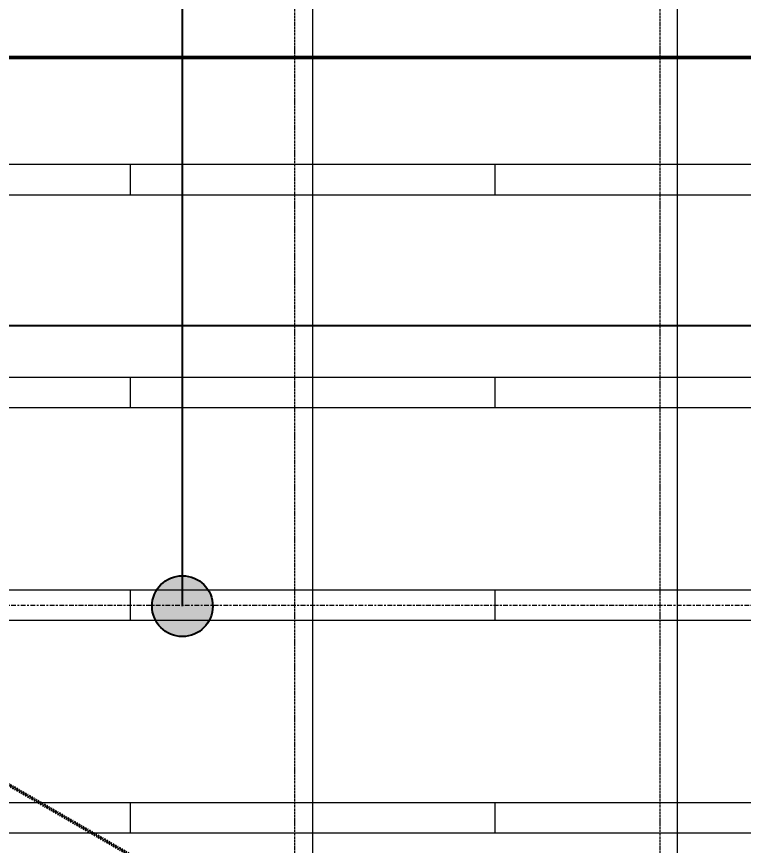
# Model space of a CAD drawing. Header units: millimetres. Extents: x -187664 to 435448, y -313239 to 299894.
# Drawn here: x 112252 to 114644, y -293737 to -291010 of the extents above; entities that cross this region are included whole.
import ezdxf

# ---------------------------------------------------------------- set-up
doc = ezdxf.new("R2010")
doc.units = ezdxf.units.MM
for name, pattern in [('Centre', [31.75, 6.35, -4.7625, 15.875, -4.7625]), ('DPA_Grid _ Level 100', [10, 5.5, -1.6, 1.3, -1.6]), ('DPA_Hidden 50', [3, 2, -1])]:
    doc.linetypes.add(name, pattern=pattern)
for name, color, linetype, lineweight in [('A-ANNO-DIMS', 1, 'Continuous', 9), ('A-ANNO-SYMB', 3, 'Continuous', 9), ('A-DETL-GENF', 2, 'Continuous', 35), ('A-FLOR-LEVL', 3, 'Continuous', 35), ('A-ROOM-IDEN', 3, 'Continuous', 25), ('A-WALL-PATT', 1, 'Continuous', 35), ('S-GRID', 1, 'Continuous', 0)]:
    doc.layers.add(name, color=color, linetype=linetype, lineweight=lineweight)
doc.styles.add('Arial_2', font='arial.ttf', dxfattribs={"height": 300})
doc.dimstyles.new('DPA-DIM-3_0_T-T', dxfattribs={"dimscale": 304.8, "dimtxt": 306.07782, "dimasz": 0.656168, "dimexe": 0.656168, "dimexo": 0.0625, "dimgap": 0.164042, "dimtad": 1, "dimdec": 0, "dimzin": 0, "dimdsep": 46, "dimtxsty": 'Arial_2', "dimblk1": 'OBLIQUE', "dimblk2": 'OBLIQUE', "dimsah": 1, "dimcen": 0.09, "dimdle": 0.656168, "dimadec": 8, "dimazin": 0, "dimtfac": 1, "dimtdec": 4, "dimtix": 1, "dimtmove": 0, "dimatfit": 3, "dimfxl": 1.312336, "dimfxlon": 1, "dimtvp": 1, "dimtolj": 1, "dimtzin": 0, "dimarcsym": 2})

# ---------------------------------------------------------------- blocks, each defined once
blk = doc.blocks.new('DPA_AN_Callout - DPA_AN_Callout-15644033-2120-01 ENTRANCE 1 SECTION A')
at = {"layer": 'A-DETL-GENF', "linetype": 'DPA_Hidden 50', "lineweight": 50}
blk.add_line((-866635.9, 105302.7), (-871257.4, 105302.7), dxfattribs=at)
blk = doc.blocks.new('_Oblique')
at = {"color": 0, "linetype": 'ByBlock', "lineweight": -2}
blk.add_line((-0.5, -0.5), (0.5, 0.5), dxfattribs=at)
blk = doc.blocks.new('*D3765')
at = {"layer": 'A-ANNO-DIMS', "color": 0, "lineweight": -2, "transparency": 16777216}
for p, q in [((98407.9, -291645.4), (98407.9, -292226.3)), ((116917.9, -292059.9), (116917.9, -291826.3)), ((98207.9, -292026.3), (117117.9, -292026.3))]:
    blk.add_line(p, q, dxfattribs=at)
at = {"layer": 'A-ANNO-DIMS', "color": 0, "lineweight": -2, "transparency": 16777216, "xscale": 200, "yscale": 200, "zscale": 200, "rotation": 180}
blk.add_blockref('_Oblique', (98407.9, -292026.3), dxfattribs=at)
at = {"layer": 'A-ANNO-DIMS', "color": 0, "lineweight": -2, "transparency": 16777216, "xscale": 200, "yscale": 200, "zscale": 200}
blk.add_blockref('_Oblique', (116917.9, -292026.3), dxfattribs=at)
at = {"layer": 'A-ANNO-DIMS', "color": 0, "transparency": 16777216, "insert": (107662.9, -291823.1), "char_height": 300, "width": 1384.414, "attachment_point": 5, "style": 'Arial_2'}
blk.add_mtext('\\A1;18510', dxfattribs=at)

msp = doc.modelspace()

# ---------------------------------------------------------------- hatches: boundary and pattern name
at = {"layer": 'A-ROOM-IDEN'}
h = msp.add_hatch(color=256, dxfattribs=at)
edge = h.paths.add_edge_path()
edge.add_arc((112797.95, -292949.556), 100, 0, 360)
at = {"layer": 'A-WALL-PATT', "lineweight": 9}
h = msp.add_hatch(dxfattribs=at)
h.set_pattern_fill('FP_4', color=256, style=0, pattern_type=2)
h.set_pattern_definition([(0, (131226, -298596.8), (0, 1400), []), (0, (131226, -298496.8), (0, 1400), []), (0, (131226, -297896.8), (0, 1400), []), (0, (131226, -297796.8), (0, 1400), []), (90, (131226.1, -299196.8), (-1200, 7e-14), []), (90, (131826.1, -298596.8), (-1200, 700), [100, -600])])
h.paths.add_polyline_path([(113194.28, -295576.753), (116180.853, -295576.753), (116067.88, -295510.634), (116067.88, -293996.753), (116042.88, -293996.753), (116042.88, -293896.753), (116117.88, -293896.753), (116117.88, -290896.753), (115794.436, -290896.753), (115794.436, -290899.753), (115704.436, -290899.753), (115704.436, -290896.753), (115295.38, -290896.753), (115295.38, -290904.487), (115190.38, -290904.487), (115190.38, -290896.753), (113795.38, -290896.753), (113795.38, -290904.487), (113690.38, -290904.487), (113690.38, -290896.753), (112295.38, -290896.753), (112295.38, -290904.487), (112190.38, -290904.487), (112190.38, -290896.753), (110795.38, -290896.753), (110795.38, -290904.487), (110690.38, -290904.487), (110690.38, -290896.753), (109295.38, -290896.753), (109295.38, -290904.487), (109190.38, -290904.487), (109190.38, -290896.753), (107795.38, -290896.753), (107795.38, -290904.487), (107690.38, -290904.487), (107690.38, -290896.753), (106295.38, -290896.753), (106295.38, -290904.487), (106190.38, -290904.487), (106190.38, -290896.753), (105539.14, -290896.753), (105538.88, -290899.753), (105448.88, -290899.753), (105448.88, -290896.753), (104795.38, -290896.753), (104795.38, -290904.487), (104690.38, -290904.487), (104690.38, -290896.753), (104039.14, -290896.753), (104038.88, -290899.753), (103948.88, -290899.753), (103948.88, -290896.753), (103637.88, -290896.753), (103637.88, -290898.462), (103664.08, -290898.462), (103664.08, -291448.462), (103637.88, -291448.462), (103637.88, -293596.753), (105550.15, -293595.747), (105541.956, -293580.088), (105524.198, -293538.236), (105514.618, -293510.424), (105502.658, -293461.232), (105498.493, -293437.875), (105495.49, -293408.816), (105493.588, -293370.278), (105499.341, -293297.447), (105512.792, -293239.791), (105518.541, -293220.282), (105536.983, -293174.629), (105549.72, -293148.595), (105584.21, -293092.555), (105624.884, -293044.487), (105640.354, -293028.921), (105677.647, -292996.916), (105696.997, -292982.586), (105752.847, -292948.525), (105804.446, -292926.643), (105830.261, -292917.809), (105894.186, -292902.601), (105919.595, -292900.114), (105984.597, -292896.753), (108235.752, -292897.613), (108332.708, -292902.433), (108422.188, -292914.766), (108458.917, -292921.591), (108560.086, -292946.008), (108650.062, -292976.37), (108680.543, -292988.402), (108777.603, -293032.489), (108844.338, -293070.122), (109322.661, -293346.202), (113186.089, -295576.753), (113193.402, -295576.753)])
h.paths.add_polyline_path([(116428.57, -295576.753), (116523.676, -295576.753), (116117.88, -295341.819), (116117.88, -295482.66), (116280.853, -295576.753)])
h.paths.add_polyline_path([(104031.93, -290871.753), (104690.38, -290871.753), (104690.38, -290791.753), (104795.38, -290791.753), (104795.38, -290871.753), (105453.821, -290871.753), (105454.251, -290869.084), (105455.305, -290869.084), (105456.378, -290862.753), (105460.432, -290862.753), (105460.432, -290871.753), (105527.588, -290871.253), (105528.698, -290862.753), (105529.675, -290863.501), (105531.93, -290871.753), (106190.38, -290871.753), (106190.38, -290791.753), (106295.38, -290791.753), (106295.38, -290871.753), (107690.38, -290871.753), (107690.38, -290791.753), (107795.38, -290791.753), (107795.38, -290871.753), (109190.38, -290871.753), (109190.38, -290791.753), (109295.38, -290791.753), (109295.38, -290871.753), (110690.38, -290871.753), (110690.38, -290791.753), (110795.38, -290791.753), (110795.38, -290871.753), (112190.38, -290871.753), (112190.38, -290791.753), (112295.38, -290791.753), (112295.38, -290871.753), (113690.38, -290871.753), (113690.38, -290791.753), (113795.38, -290791.753), (113795.38, -290871.753), (115190.38, -290871.753), (115190.38, -290791.753), (115295.38, -290791.753), (115295.38, -290871.753), (115709.377, -290871.753), (115709.806, -290869.084), (115710.861, -290869.084), (115711.934, -290862.753), (115715.727, -290862.753), (115716.71, -290871.753), (115783.144, -290871.253), (115783.994, -290862.753), (115784.763, -290862.753), (115787.226, -290871.753), (116117.88, -290871.753), (116117.88, -290596.753), (115292.88, -290596.753), (115292.88, -290751.753), (115192.88, -290751.753), (115192.88, -290596.753), (113792.88, -290596.753), (113792.88, -290751.753), (113692.88, -290751.753), (113692.88, -290596.753), (112292.88, -290596.753), (112292.88, -290751.753), (112192.88, -290751.753), (112192.88, -290596.753), (110792.88, -290596.753), (110792.88, -290751.753), (110692.88, -290751.753), (110692.88, -290596.753), (109292.88, -290596.753), (109292.88, -290751.753), (109192.88, -290751.753), (109192.88, -290596.753), (107792.88, -290596.753), (107792.88, -290751.753), (107692.88, -290751.753), (107692.88, -290596.753), (106292.88, -290596.753), (106292.88, -290751.753), (106192.88, -290751.753), (106192.88, -290596.753), (104792.88, -290596.753), (104792.88, -290751.753), (104692.88, -290751.753), (104692.88, -290596.753), (103637.88, -290596.753), (103637.88, -290871.753), (103953.821, -290871.753), (103954.251, -290869.084), (103955.305, -290869.084), (103956.378, -290862.753), (103960.432, -290862.753), (103960.432, -290871.753), (104027.588, -290871.253), (104028.698, -290862.753), (104029.675, -290863.501), (104031.921, -290871.753)])

# ---------------------------------------------------------------- linework, layer by layer
at = {"layer": 'A-ANNO-SYMB', "linetype": 'DPA_Hidden 50', "lineweight": 50}
msp.add_line((108780.842, -291548.209), (130909.582, -304324.242), dxfattribs=at)
at = {"layer": 'A-FLOR-LEVL', "linetype": 'Centre', "lineweight": 9}
msp.add_line((80346.074, -292946.753), (141931.854, -292946.753), dxfattribs=at)
at = {"layer": 'A-ROOM-IDEN'}
msp.add_line((112797.95, -292949.556), (112797.95, -283922.722), dxfattribs=at)
msp.add_circle((112797.95, -292949.556), 100, dxfattribs=at)
at = {"layer": 'S-GRID', "linetype": 'DPA_Grid _ Level 100'}
for p, q in [((113167.88, -309692.504), (113167.88, -276432.385)), ((114369.741, -309692.504), (114369.741, -276432.385))]:
    msp.add_line(p, q, dxfattribs=at)

# ---------------------------------------------------------------- block references
at = {"layer": 'A-DETL-GENF', "color": 250}
msp.add_blockref('DPA_AN_Callout - DPA_AN_Callout-15644033-2120-01 ENTRANCE 1 SECTION A', (983250.254, -396446.753), dxfattribs=at)

# ---------------------------------------------------------------- dimensions: what is measured, and where the dimension line sits
at = {"layer": 'A-ANNO-DIMS'}
dim = msp.add_linear_dim(base=(116917.88, -292026.308), p1=(98407.88, -291626.308), p2=(116917.88, -292078.954), dimstyle='DPA-DIM-3_0_T-T', override={"dimpost": '<>', "dimfxl": 18515.533703}, dxfattribs=at)
dim.commit()
dim.dimension.update_dxf_attribs({"geometry": '*D3765', "text_midpoint": (107662.88, -291823.136)})

doc.saveas('drawing.dxf')
